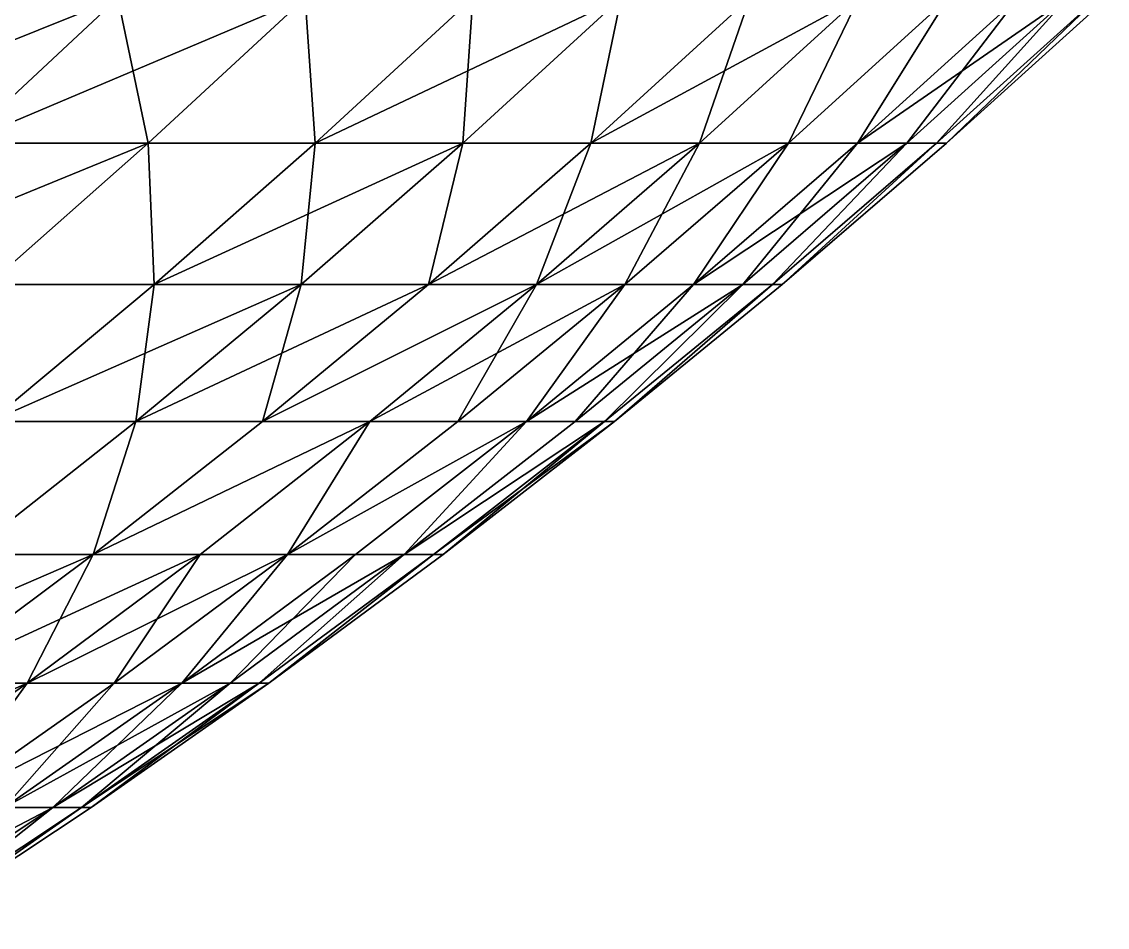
# Model space of a CAD drawing. Header units: millimetres. Extents: x -3250 to 8000, y -3250 to 3250.
# Drawn here: x 7644.3 to 7744.1, y -672 to -588.7 of the extents above; entities that cross this region are included whole.
import ezdxf

# ---------------------------------------------------------------- set-up
doc = ezdxf.new("R2010")
doc.units = ezdxf.units.MM
doc.header["$MEASUREMENT"] = 0
doc.layers.add('MESH_3D', color=2, linetype='CONTINUOUS')

msp = doc.modelspace()

# ---------------------------------------------------------------- linework, layer by layer
at = {"layer": 'MESH_3D'}
for points in [[(7653.097, -586.441, 23826.488), (7634.099, -586.441, 23897.392), (7619.862, -599.825, 23893.386)], [(7653.097, -586.441, 23826.488), (7619.862, -599.825, 23893.386), (7638.765, -599.825, 23822.838)], [(7634.099, -586.441, 2802.608), (7653.097, -586.441, 2873.512), (7638.765, -599.825, 2877.162)], [(7653.097, -586.441, 2873.512), (7655.904, -599.825, 2948.159), (7638.765, -599.825, 2877.162)], [(7670.322, -586.441, 23755.132), (7638.765, -599.825, 23822.838), (7655.904, -599.825, 23751.841)], [(7670.322, -586.441, 23755.132), (7653.097, -586.441, 23826.488), (7638.765, -599.825, 23822.838)], [(7653.097, -586.441, 2873.512), (7670.322, -586.441, 2944.868), (7655.904, -599.825, 2948.159)], [(7670.322, -586.441, 2944.868), (7671.267, -599.825, 3019.561), (7655.904, -599.825, 2948.159)], [(7671.267, -599.825, 23680.439), (7670.322, -586.441, 23755.132), (7655.904, -599.825, 23751.841)], [(7670.322, -586.441, 2944.868), (7685.763, -586.441, 3016.63), (7671.267, -599.825, 3019.561)], [(7685.763, -586.441, 23683.37), (7670.322, -586.441, 23755.132), (7671.267, -599.825, 23680.439)], [(7685.763, -586.441, 3016.63), (7684.845, -599.825, 3091.324), (7671.267, -599.825, 3019.561)], [(7699.41, -586.441, 23611.244), (7685.763, -586.441, 23683.37), (7671.267, -599.825, 23680.439)], [(7699.41, -586.441, 23611.244), (7671.267, -599.825, 23680.439), (7684.845, -599.825, 23608.676)], [(7699.41, -586.441, 3088.756), (7696.63, -599.825, 3163.403), (7684.845, -599.825, 3091.324)], [(7685.763, -586.441, 3016.63), (7699.41, -586.441, 3088.756), (7684.845, -599.825, 3091.324)], [(7696.63, -599.825, 23536.597), (7699.41, -586.441, 23611.244), (7684.845, -599.825, 23608.676)], [(7711.255, -586.441, 3161.199), (7706.615, -599.825, 3235.754), (7696.63, -599.825, 3163.403)], [(7699.41, -586.441, 3088.756), (7711.255, -586.441, 3161.199), (7696.63, -599.825, 3163.403)], [(7711.255, -586.441, 23538.801), (7699.41, -586.441, 23611.244), (7696.63, -599.825, 23536.597)], [(7721.289, -586.441, 23466.085), (7711.255, -586.441, 23538.801), (7696.63, -599.825, 23536.597)], [(7721.289, -586.441, 23466.085), (7696.63, -599.825, 23536.597), (7706.615, -599.825, 23464.246)], [(7721.289, -586.441, 3233.915), (7714.792, -599.825, 3308.331), (7706.615, -599.825, 3235.754)], [(7711.255, -586.441, 3161.199), (7721.289, -586.441, 3233.915), (7706.615, -599.825, 3235.754)], [(7714.792, -599.825, 23391.669), (7721.289, -586.441, 23466.085), (7706.615, -599.825, 23464.246)], [(7729.508, -586.441, 3306.859), (7721.158, -599.825, 3381.089), (7714.792, -599.825, 3308.331)], [(7721.289, -586.441, 3233.915), (7729.508, -586.441, 3306.859), (7714.792, -599.825, 3308.331)], [(7729.508, -586.441, 23393.141), (7721.289, -586.441, 23466.085), (7714.792, -599.825, 23391.669)], [(7721.158, -599.825, 23318.911), (7729.508, -586.441, 23393.141), (7714.792, -599.825, 23391.669)], [(7735.906, -586.441, 3379.984), (7725.707, -599.825, 3453.984), (7721.158, -599.825, 3381.089)], [(7729.508, -586.441, 3306.859), (7735.906, -586.441, 3379.984), (7721.158, -599.825, 3381.089)], [(7735.906, -586.441, 23320.016), (7729.508, -586.441, 23393.141), (7721.158, -599.825, 23318.911)], [(7740.478, -586.441, 23246.753), (7735.906, -586.441, 23320.016), (7721.158, -599.825, 23318.911)], [(7740.478, -586.441, 23246.753), (7721.158, -599.825, 23318.911), (7725.707, -599.825, 23246.016)], [(7740.478, -586.441, 3453.247), (7728.438, -599.825, 3526.969), (7725.707, -599.825, 3453.984)], [(7735.906, -586.441, 3379.984), (7740.478, -586.441, 3453.247), (7725.707, -599.825, 3453.984)], [(7728.438, -599.825, 23173.031), (7740.478, -586.441, 23246.753), (7725.707, -599.825, 23246.016)], [(7743.223, -586.441, 3526.601), (7729.349, -599.825, 3600), (7728.438, -599.825, 3526.969)], [(7740.478, -586.441, 3453.247), (7743.223, -586.441, 3526.601), (7728.438, -599.825, 3526.969)], [(7743.223, -586.441, 23173.399), (7740.478, -586.441, 23246.753), (7728.438, -599.825, 23173.031)], [(7743.223, -586.441, 23173.399), (7728.438, -599.825, 23173.031), (7729.349, -599.825, 23100)], [(7743.223, -586.441, 3526.601), (7744.138, -586.441, 3600), (7729.349, -599.825, 3600)], [(7729.349, -599.825, 23100), (7729.349, -599.825, 3600), (7744.138, -586.441, 3600)], [(7744.138, -586.441, 23100), (7729.349, -599.825, 23100), (7744.138, -586.441, 3600)], [(7743.223, -586.441, 23173.399), (7729.349, -599.825, 23100), (7744.138, -586.441, 23100)], [(7655.904, -599.825, 23751.841), (7624.114, -612.836, 23819.108), (7641.164, -612.836, 23748.477)], [(7655.904, -599.825, 23751.841), (7638.765, -599.825, 23822.838), (7624.114, -612.836, 23819.108)], [(7638.765, -599.825, 2877.162), (7655.904, -599.825, 2948.159), (7641.164, -612.836, 2951.523)], [(7655.904, -599.825, 2948.159), (7656.448, -612.836, 3022.557), (7641.164, -612.836, 2951.523)], [(7656.448, -612.836, 23677.443), (7655.904, -599.825, 23751.841), (7641.164, -612.836, 23748.477)], [(7655.904, -599.825, 2948.159), (7671.267, -599.825, 3019.561), (7656.448, -612.836, 3022.557)], [(7671.267, -599.825, 23680.439), (7655.904, -599.825, 23751.841), (7656.448, -612.836, 23677.443)], [(7671.267, -599.825, 3019.561), (7669.956, -612.836, 3093.949), (7656.448, -612.836, 3022.557)], [(7684.845, -599.825, 23608.676), (7671.267, -599.825, 23680.439), (7656.448, -612.836, 23677.443)], [(7684.845, -599.825, 23608.676), (7656.448, -612.836, 23677.443), (7669.956, -612.836, 23606.051)], [(7684.845, -599.825, 3091.324), (7681.681, -612.836, 3165.657), (7669.956, -612.836, 3093.949)], [(7671.267, -599.825, 3019.561), (7684.845, -599.825, 3091.324), (7669.956, -612.836, 3093.949)], [(7681.681, -612.836, 23534.343), (7684.845, -599.825, 23608.676), (7669.956, -612.836, 23606.051)], [(7696.63, -599.825, 3163.403), (7691.613, -612.836, 3237.634), (7681.681, -612.836, 3165.657)], [(7684.845, -599.825, 3091.324), (7696.63, -599.825, 3163.403), (7681.681, -612.836, 3165.657)], [(7696.63, -599.825, 23536.597), (7684.845, -599.825, 23608.676), (7681.681, -612.836, 23534.343)], [(7706.615, -599.825, 23464.246), (7681.681, -612.836, 23534.343), (7691.613, -612.836, 23462.366)], [(7706.615, -599.825, 23464.246), (7696.63, -599.825, 23536.597), (7681.681, -612.836, 23534.343)], [(7706.615, -599.825, 3235.754), (7699.749, -612.836, 3309.836), (7691.613, -612.836, 3237.634)], [(7696.63, -599.825, 3163.403), (7706.615, -599.825, 3235.754), (7691.613, -612.836, 3237.634)], [(7714.792, -599.825, 23391.669), (7706.615, -599.825, 23464.246), (7691.613, -612.836, 23462.366)], [(7714.792, -599.825, 23391.669), (7691.613, -612.836, 23462.366), (7699.749, -612.836, 23390.164)], [(7714.792, -599.825, 3308.331), (7706.081, -612.836, 3382.219), (7699.749, -612.836, 3309.836)], [(7706.615, -599.825, 3235.754), (7714.792, -599.825, 3308.331), (7699.749, -612.836, 3309.836)], [(7706.081, -612.836, 23317.781), (7714.792, -599.825, 23391.669), (7699.749, -612.836, 23390.164)], [(7721.158, -599.825, 3381.089), (7710.607, -612.836, 3454.738), (7706.081, -612.836, 3382.219)], [(7714.792, -599.825, 3308.331), (7721.158, -599.825, 3381.089), (7706.081, -612.836, 3382.219)], [(7721.158, -599.825, 23318.911), (7714.792, -599.825, 23391.669), (7706.081, -612.836, 23317.781)], [(7725.707, -599.825, 23246.016), (7721.158, -599.825, 23318.911), (7706.081, -612.836, 23317.781)], [(7725.707, -599.825, 23246.016), (7706.081, -612.836, 23317.781), (7710.607, -612.836, 23245.262)], [(7725.707, -599.825, 3453.984), (7713.324, -612.836, 3527.346), (7710.607, -612.836, 3454.738)], [(7721.158, -599.825, 3381.089), (7725.707, -599.825, 3453.984), (7710.607, -612.836, 3454.738)], [(7713.324, -612.836, 23172.654), (7725.707, -599.825, 23246.016), (7710.607, -612.836, 23245.262)], [(7728.438, -599.825, 3526.969), (7714.23, -612.836, 3600), (7713.324, -612.836, 3527.346)], [(7725.707, -599.825, 3453.984), (7728.438, -599.825, 3526.969), (7713.324, -612.836, 3527.346)], [(7728.438, -599.825, 23173.031), (7713.324, -612.836, 23172.654), (7714.23, -612.836, 23100)], [(7728.438, -599.825, 23173.031), (7725.707, -599.825, 23246.016), (7713.324, -612.836, 23172.654)], [(7728.438, -599.825, 3526.969), (7729.349, -599.825, 3600), (7714.23, -612.836, 3600)], [(7729.349, -599.825, 23100), (7714.23, -612.836, 3600), (7729.349, -599.825, 3600)], [(7729.349, -599.825, 23100), (7714.23, -612.836, 23100), (7714.23, -612.836, 3600)], [(7728.438, -599.825, 23173.031), (7714.23, -612.836, 23100), (7729.349, -599.825, 23100)], [(7641.164, -612.836, 2951.523), (7656.448, -612.836, 3022.557), (7641.316, -625.465, 3025.616)], [(7656.448, -612.836, 23677.443), (7641.164, -612.836, 23748.477), (7641.316, -625.465, 23674.384)], [(7656.448, -612.836, 3022.557), (7654.753, -625.465, 3096.63), (7641.316, -625.465, 3025.616)], [(7669.956, -612.836, 23606.051), (7656.448, -612.836, 23677.443), (7641.316, -625.465, 23674.384)], [(7669.956, -612.836, 23606.051), (7641.316, -625.465, 23674.384), (7654.753, -625.465, 23603.37)], [(7669.956, -612.836, 3093.949), (7666.415, -625.465, 3167.957), (7654.753, -625.465, 3096.63)], [(7656.448, -612.836, 3022.557), (7669.956, -612.836, 3093.949), (7654.753, -625.465, 3096.63)], [(7681.681, -612.836, 23534.343), (7654.753, -625.465, 23603.37), (7666.415, -625.465, 23532.043)], [(7681.681, -612.836, 23534.343), (7669.956, -612.836, 23606.051), (7654.753, -625.465, 23603.37)], [(7666.415, -625.465, 3167.957), (7691.613, -612.836, 3237.634), (7676.295, -625.465, 3239.553)], [(7681.681, -612.836, 3165.657), (7691.613, -612.836, 3237.634), (7666.415, -625.465, 3167.957)], [(7669.956, -612.836, 3093.949), (7681.681, -612.836, 3165.657), (7666.415, -625.465, 3167.957)], [(7691.613, -612.836, 23462.366), (7681.681, -612.836, 23534.343), (7666.415, -625.465, 23532.043)], [(7691.613, -612.836, 23462.366), (7666.415, -625.465, 23532.043), (7676.295, -625.465, 23460.447)], [(7691.613, -612.836, 3237.634), (7684.387, -625.465, 3311.374), (7676.295, -625.465, 3239.553)], [(7699.749, -612.836, 23390.164), (7691.613, -612.836, 23462.366), (7676.295, -625.465, 23460.447)], [(7699.749, -612.836, 23390.164), (7676.295, -625.465, 23460.447), (7684.387, -625.465, 23388.626)], [(7699.749, -612.836, 3309.836), (7690.686, -625.465, 3383.373), (7684.387, -625.465, 3311.374)], [(7691.613, -612.836, 3237.634), (7699.749, -612.836, 3309.836), (7684.387, -625.465, 3311.374)], [(7690.686, -625.465, 23316.627), (7699.749, -612.836, 23390.164), (7684.387, -625.465, 23388.626)], [(7706.081, -612.836, 3382.219), (7695.188, -625.465, 3455.507), (7690.686, -625.465, 3383.373)], [(7699.749, -612.836, 3309.836), (7706.081, -612.836, 3382.219), (7690.686, -625.465, 3383.373)], [(7706.081, -612.836, 23317.781), (7699.749, -612.836, 23390.164), (7690.686, -625.465, 23316.627)], [(7710.607, -612.836, 23245.262), (7706.081, -612.836, 23317.781), (7690.686, -625.465, 23316.627)], [(7710.607, -612.836, 23245.262), (7690.686, -625.465, 23316.627), (7695.188, -625.465, 23244.493)], [(7710.607, -612.836, 3454.738), (7697.891, -625.465, 3527.731), (7695.188, -625.465, 3455.507)], [(7706.081, -612.836, 3382.219), (7710.607, -612.836, 3454.738), (7695.188, -625.465, 3455.507)], [(7697.891, -625.465, 23172.269), (7710.607, -612.836, 23245.262), (7695.188, -625.465, 23244.493)], [(7713.324, -612.836, 3527.346), (7698.792, -625.465, 3600), (7697.891, -625.465, 3527.731)], [(7710.607, -612.836, 3454.738), (7713.324, -612.836, 3527.346), (7697.891, -625.465, 3527.731)], [(7713.324, -612.836, 23172.654), (7697.891, -625.465, 23172.269), (7698.792, -625.465, 23100)], [(7713.324, -612.836, 23172.654), (7710.607, -612.836, 23245.262), (7697.891, -625.465, 23172.269)], [(7713.324, -612.836, 3527.346), (7714.23, -612.836, 3600), (7698.792, -625.465, 3600)], [(7714.23, -612.836, 23100), (7698.792, -625.465, 3600), (7714.23, -612.836, 3600)], [(7714.23, -612.836, 23100), (7698.792, -625.465, 23100), (7698.792, -625.465, 3600)], [(7713.324, -612.836, 23172.654), (7698.792, -625.465, 23100), (7714.23, -612.836, 23100)], [(7654.753, -625.465, 3096.63), (7650.842, -637.706, 3170.305), (7639.244, -637.706, 3099.365)], [(7641.316, -625.465, 3025.616), (7654.753, -625.465, 3096.63), (7639.244, -637.706, 3099.365)], [(7654.753, -625.465, 23603.37), (7641.316, -625.465, 23674.384), (7639.244, -637.706, 23600.635)], [(7650.842, -637.706, 23529.695), (7654.753, -625.465, 23603.37), (7639.244, -637.706, 23600.635)], [(7650.842, -637.706, 3170.305), (7676.295, -625.465, 3239.553), (7660.669, -637.706, 3241.512)], [(7666.415, -625.465, 3167.957), (7676.295, -625.465, 3239.553), (7650.842, -637.706, 3170.305)], [(7654.753, -625.465, 3096.63), (7666.415, -625.465, 3167.957), (7650.842, -637.706, 3170.305)], [(7666.415, -625.465, 23532.043), (7654.753, -625.465, 23603.37), (7650.842, -637.706, 23529.695)], [(7676.295, -625.465, 23460.447), (7650.842, -637.706, 23529.695), (7660.669, -637.706, 23458.488)], [(7676.295, -625.465, 23460.447), (7666.415, -625.465, 23532.043), (7650.842, -637.706, 23529.695)], [(7676.295, -625.465, 3239.553), (7668.717, -637.706, 3312.942), (7660.669, -637.706, 3241.512)], [(7668.717, -637.706, 23387.058), (7676.295, -625.465, 23460.447), (7660.669, -637.706, 23458.488)], [(7668.717, -637.706, 3312.942), (7690.686, -625.465, 3383.373), (7674.982, -637.706, 3384.55)], [(7684.387, -625.465, 3311.374), (7690.686, -625.465, 3383.373), (7668.717, -637.706, 3312.942)], [(7676.295, -625.465, 3239.553), (7684.387, -625.465, 3311.374), (7668.717, -637.706, 3312.942)], [(7684.387, -625.465, 23388.626), (7676.295, -625.465, 23460.447), (7668.717, -637.706, 23387.058)], [(7690.686, -625.465, 23316.627), (7684.387, -625.465, 23388.626), (7668.717, -637.706, 23387.058)], [(7690.686, -625.465, 23316.627), (7668.717, -637.706, 23387.058), (7674.982, -637.706, 23315.45)], [(7690.686, -625.465, 3383.373), (7679.46, -637.706, 3456.292), (7674.982, -637.706, 3384.55)], [(7679.46, -637.706, 23243.708), (7690.686, -625.465, 23316.627), (7674.982, -637.706, 23315.45)], [(7679.46, -637.706, 3456.292), (7697.891, -625.465, 3527.731), (7682.147, -637.706, 3528.124)], [(7695.188, -625.465, 3455.507), (7697.891, -625.465, 3527.731), (7679.46, -637.706, 3456.292)], [(7690.686, -625.465, 3383.373), (7695.188, -625.465, 3455.507), (7679.46, -637.706, 3456.292)], [(7695.188, -625.465, 23244.493), (7690.686, -625.465, 23316.627), (7679.46, -637.706, 23243.708)], [(7697.891, -625.465, 23172.269), (7679.46, -637.706, 23243.708), (7682.147, -637.706, 23171.876)], [(7697.891, -625.465, 23172.269), (7695.188, -625.465, 23244.493), (7679.46, -637.706, 23243.708)], [(7682.147, -637.706, 3528.124), (7698.792, -625.465, 3600), (7683.044, -637.706, 3600)], [(7697.891, -625.465, 3527.731), (7698.792, -625.465, 3600), (7682.147, -637.706, 3528.124)], [(7697.891, -625.465, 23172.269), (7682.147, -637.706, 23171.876), (7683.044, -637.706, 23100)], [(7698.792, -625.465, 23100), (7683.044, -637.706, 3600), (7698.792, -625.465, 3600)], [(7698.792, -625.465, 23100), (7683.044, -637.706, 23100), (7683.044, -637.706, 3600)], [(7697.891, -625.465, 23172.269), (7683.044, -637.706, 23100), (7698.792, -625.465, 23100)], [(7650.842, -637.706, 23529.695), (7623.439, -649.55, 23597.848), (7634.973, -649.55, 23527.303)], [(7650.842, -637.706, 23529.695), (7639.244, -637.706, 23600.635), (7623.439, -649.55, 23597.848)], [(7650.842, -637.706, 3170.305), (7644.745, -649.55, 3243.507), (7634.973, -649.55, 3172.697)], [(7639.244, -637.706, 3099.365), (7650.842, -637.706, 3170.305), (7634.973, -649.55, 3172.697)], [(7660.669, -637.706, 23458.488), (7650.842, -637.706, 23529.695), (7634.973, -649.55, 23527.303)], [(7660.669, -637.706, 23458.488), (7634.973, -649.55, 23527.303), (7644.745, -649.55, 23456.493)], [(7660.669, -637.706, 3241.512), (7652.748, -649.55, 3314.539), (7644.745, -649.55, 3243.507)], [(7650.842, -637.706, 3170.305), (7660.669, -637.706, 3241.512), (7644.745, -649.55, 3243.507)], [(7668.717, -637.706, 23387.058), (7660.669, -637.706, 23458.488), (7644.745, -649.55, 23456.493)], [(7668.717, -637.706, 23387.058), (7644.745, -649.55, 23456.493), (7652.748, -649.55, 23385.461)], [(7668.717, -637.706, 3312.942), (7658.978, -649.55, 3385.749), (7652.748, -649.55, 3314.539)], [(7660.669, -637.706, 3241.512), (7668.717, -637.706, 3312.942), (7652.748, -649.55, 3314.539)], [(7658.978, -649.55, 23314.251), (7668.717, -637.706, 23387.058), (7652.748, -649.55, 23385.461)], [(7674.982, -637.706, 3384.55), (7663.431, -649.55, 3457.092), (7658.978, -649.55, 3385.749)], [(7668.717, -637.706, 3312.942), (7674.982, -637.706, 3384.55), (7658.978, -649.55, 3385.749)], [(7674.982, -637.706, 23315.45), (7668.717, -637.706, 23387.058), (7658.978, -649.55, 23314.251)], [(7679.46, -637.706, 23243.708), (7658.978, -649.55, 23314.251), (7663.431, -649.55, 23242.908)], [(7679.46, -637.706, 23243.708), (7674.982, -637.706, 23315.45), (7658.978, -649.55, 23314.251)], [(7679.46, -637.706, 3456.292), (7666.104, -649.55, 3528.524), (7663.431, -649.55, 3457.092)], [(7674.982, -637.706, 3384.55), (7679.46, -637.706, 3456.292), (7663.431, -649.55, 3457.092)], [(7666.104, -649.55, 23171.476), (7679.46, -637.706, 23243.708), (7663.431, -649.55, 23242.908)], [(7682.147, -637.706, 3528.124), (7666.995, -649.55, 3600), (7666.104, -649.55, 3528.524)], [(7679.46, -637.706, 3456.292), (7682.147, -637.706, 3528.124), (7666.104, -649.55, 3528.524)], [(7682.147, -637.706, 23171.876), (7666.104, -649.55, 23171.476), (7666.995, -649.55, 23100)], [(7682.147, -637.706, 23171.876), (7679.46, -637.706, 23243.708), (7666.104, -649.55, 23171.476)], [(7682.147, -637.706, 3528.124), (7683.044, -637.706, 3600), (7666.995, -649.55, 3600)], [(7683.044, -637.706, 23100), (7666.995, -649.55, 3600), (7683.044, -637.706, 3600)], [(7683.044, -637.706, 23100), (7666.995, -649.55, 23100), (7666.995, -649.55, 3600)], [(7682.147, -637.706, 23171.876), (7666.995, -649.55, 23100), (7683.044, -637.706, 23100)], [(7618.817, -660.991, 3175.132), (7644.745, -649.55, 3243.507), (7628.533, -660.991, 3245.539)], [(7634.973, -649.55, 3172.697), (7644.745, -649.55, 3243.507), (7618.817, -660.991, 3175.132)], [(7644.745, -649.55, 23456.493), (7618.817, -660.991, 23524.868), (7628.533, -660.991, 23454.461)], [(7644.745, -649.55, 23456.493), (7634.973, -649.55, 23527.303), (7618.817, -660.991, 23524.868)], [(7644.745, -649.55, 3243.507), (7636.49, -660.991, 3316.166), (7628.533, -660.991, 3245.539)], [(7636.49, -660.991, 23383.834), (7644.745, -649.55, 23456.493), (7628.533, -660.991, 23454.461)], [(7636.49, -660.991, 3316.166), (7658.978, -649.55, 3385.749), (7642.685, -660.991, 3386.97)], [(7652.748, -649.55, 3314.539), (7658.978, -649.55, 3385.749), (7636.49, -660.991, 3316.166)], [(7644.745, -649.55, 3243.507), (7652.748, -649.55, 3314.539), (7636.49, -660.991, 3316.166)], [(7652.748, -649.55, 23385.461), (7644.745, -649.55, 23456.493), (7636.49, -660.991, 23383.834)], [(7642.685, -660.991, 23313.03), (7652.748, -649.55, 23385.461), (7636.49, -660.991, 23383.834)], [(7658.978, -649.55, 3385.749), (7647.112, -660.991, 3457.907), (7642.685, -660.991, 3386.97)], [(7658.978, -649.55, 23314.251), (7652.748, -649.55, 23385.461), (7642.685, -660.991, 23313.03)], [(7663.431, -649.55, 23242.908), (7658.978, -649.55, 23314.251), (7642.685, -660.991, 23313.03)], [(7663.431, -649.55, 23242.908), (7642.685, -660.991, 23313.03), (7647.112, -660.991, 23242.093)], [(7647.112, -660.991, 3457.907), (7666.104, -649.55, 3528.524), (7649.77, -660.991, 3528.931)], [(7663.431, -649.55, 3457.092), (7666.104, -649.55, 3528.524), (7647.112, -660.991, 3457.907)], [(7658.978, -649.55, 3385.749), (7663.431, -649.55, 3457.092), (7647.112, -660.991, 3457.907)], [(7649.77, -660.991, 23171.069), (7663.431, -649.55, 23242.908), (7647.112, -660.991, 23242.093)], [(7649.77, -660.991, 3528.931), (7666.995, -649.55, 3600), (7650.656, -660.991, 3600)], [(7666.104, -649.55, 3528.524), (7666.995, -649.55, 3600), (7649.77, -660.991, 3528.931)], [(7666.104, -649.55, 23171.476), (7663.431, -649.55, 23242.908), (7649.77, -660.991, 23171.069)], [(7666.104, -649.55, 23171.476), (7649.77, -660.991, 23171.069), (7650.656, -660.991, 23100)], [(7666.995, -649.55, 23100), (7650.656, -660.991, 3600), (7666.995, -649.55, 3600)], [(7666.995, -649.55, 23100), (7650.656, -660.991, 23100), (7650.656, -660.991, 3600)], [(7666.104, -649.55, 23171.476), (7650.656, -660.991, 23100), (7666.995, -649.55, 23100)], [(7647.112, -660.991, 23242.093), (7642.685, -660.991, 23313.03), (7626.112, -672.021, 23311.788)], [(7647.112, -660.991, 23242.093), (7626.112, -672.021, 23311.788), (7630.514, -672.021, 23241.265)], [(7647.112, -660.991, 3457.907), (7633.156, -672.021, 3529.345), (7630.514, -672.021, 3458.735)], [(7642.685, -660.991, 3386.97), (7647.112, -660.991, 3457.907), (7630.514, -672.021, 3458.735)], [(7633.156, -672.021, 23170.655), (7647.112, -660.991, 23242.093), (7630.514, -672.021, 23241.265)], [(7649.77, -660.991, 3528.931), (7634.037, -672.021, 3600), (7633.156, -672.021, 3529.345)], [(7647.112, -660.991, 3457.907), (7649.77, -660.991, 3528.931), (7633.156, -672.021, 3529.345)], [(7649.77, -660.991, 23171.069), (7633.156, -672.021, 23170.655), (7634.037, -672.021, 23100)], [(7649.77, -660.991, 23171.069), (7647.112, -660.991, 23242.093), (7633.156, -672.021, 23170.655)], [(7649.77, -660.991, 3528.931), (7650.656, -660.991, 3600), (7634.037, -672.021, 3600)], [(7650.656, -660.991, 23100), (7634.037, -672.021, 3600), (7650.656, -660.991, 3600)], [(7650.656, -660.991, 23100), (7634.037, -672.021, 23100), (7634.037, -672.021, 3600)], [(7649.77, -660.991, 23171.069), (7634.037, -672.021, 23100), (7650.656, -660.991, 23100)]]:
    msp.add_3dface(points, dxfattribs=at)

doc.saveas('drawing.dxf')
